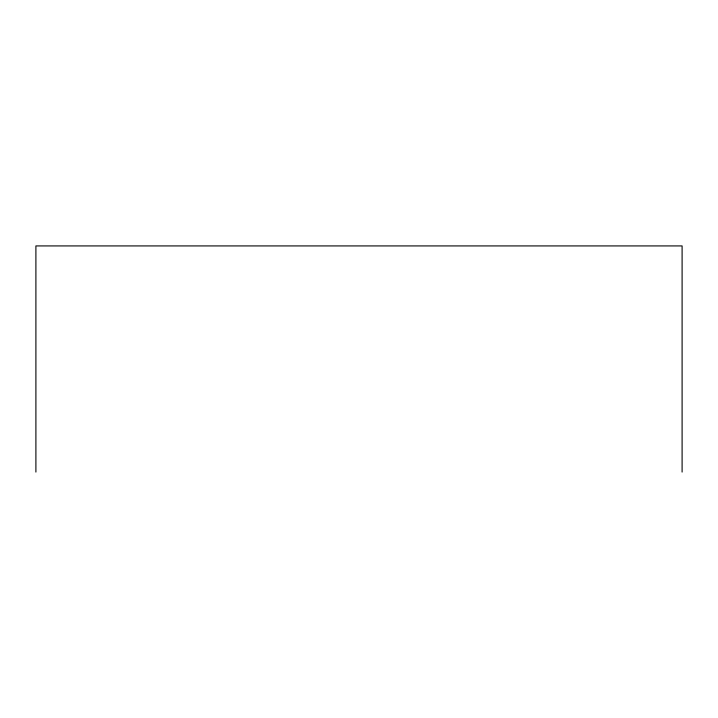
<?xml version="1.0" encoding="UTF-8"?>
<svg xmlns="http://www.w3.org/2000/svg" width="718" height="718" viewBox="0 0 718 718"><rect width="100%" height="100%" fill="white"/><g stroke="black" fill="none" stroke-linecap="round" stroke-linejoin="round"><path stroke-width="1.08" d="M682.1 472.076L682.1 245.924L35.9 245.924L35.9 472.076"/></g></svg>
